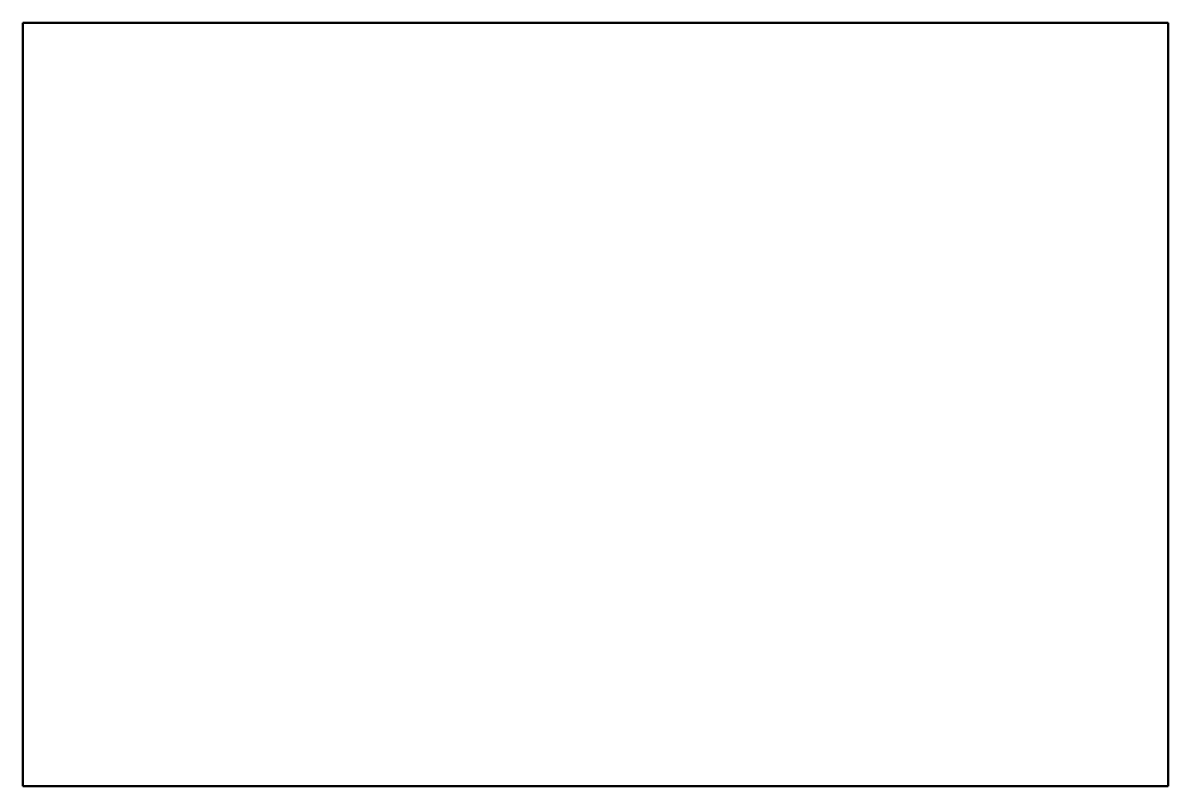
# Model space of a CAD drawing. Header units: millimetres. Extents: x 0 to 6000, y 0 to 4000.
import ezdxf

# ---------------------------------------------------------------- set-up
doc = ezdxf.new("R2010")
doc.units = ezdxf.units.MM
doc.layers.add('WALLS', color=1, linetype='CONTINUOUS', lineweight=50)

msp = doc.modelspace()

# ---------------------------------------------------------------- linework, layer by layer
at = {"layer": 'WALLS'}
for p, q in [((6000, 4000), (0, 4000)), ((0, 4000), (0, 0)), ((6000, 0), (6000, 4000)), ((0, 0), (6000, 0))]:
    msp.add_line(p, q, dxfattribs=at)

doc.saveas('drawing.dxf')
